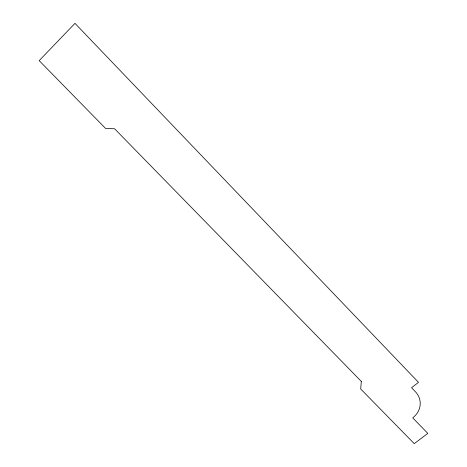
<?xml version="1.0" encoding="UTF-8"?>
<svg xmlns="http://www.w3.org/2000/svg" width="467" height="467" viewBox="0 0 467 467"><rect width="100%" height="100%" fill="white"/><g stroke="black" fill="none" stroke-linecap="round" stroke-linejoin="round"><path stroke-width="0.7" d="M361.312 381.422L360.705 388.988L414.241 443.65L427.813 433.394L412.729 417.854A20.84 18.47 -7 0 0 415.402 391.714L411.567 387.721L418.49 382.345L74.983 23.35L39.187 60.646L105.548 128.419L114.625 128.787L361.312 381.422"/></g></svg>
